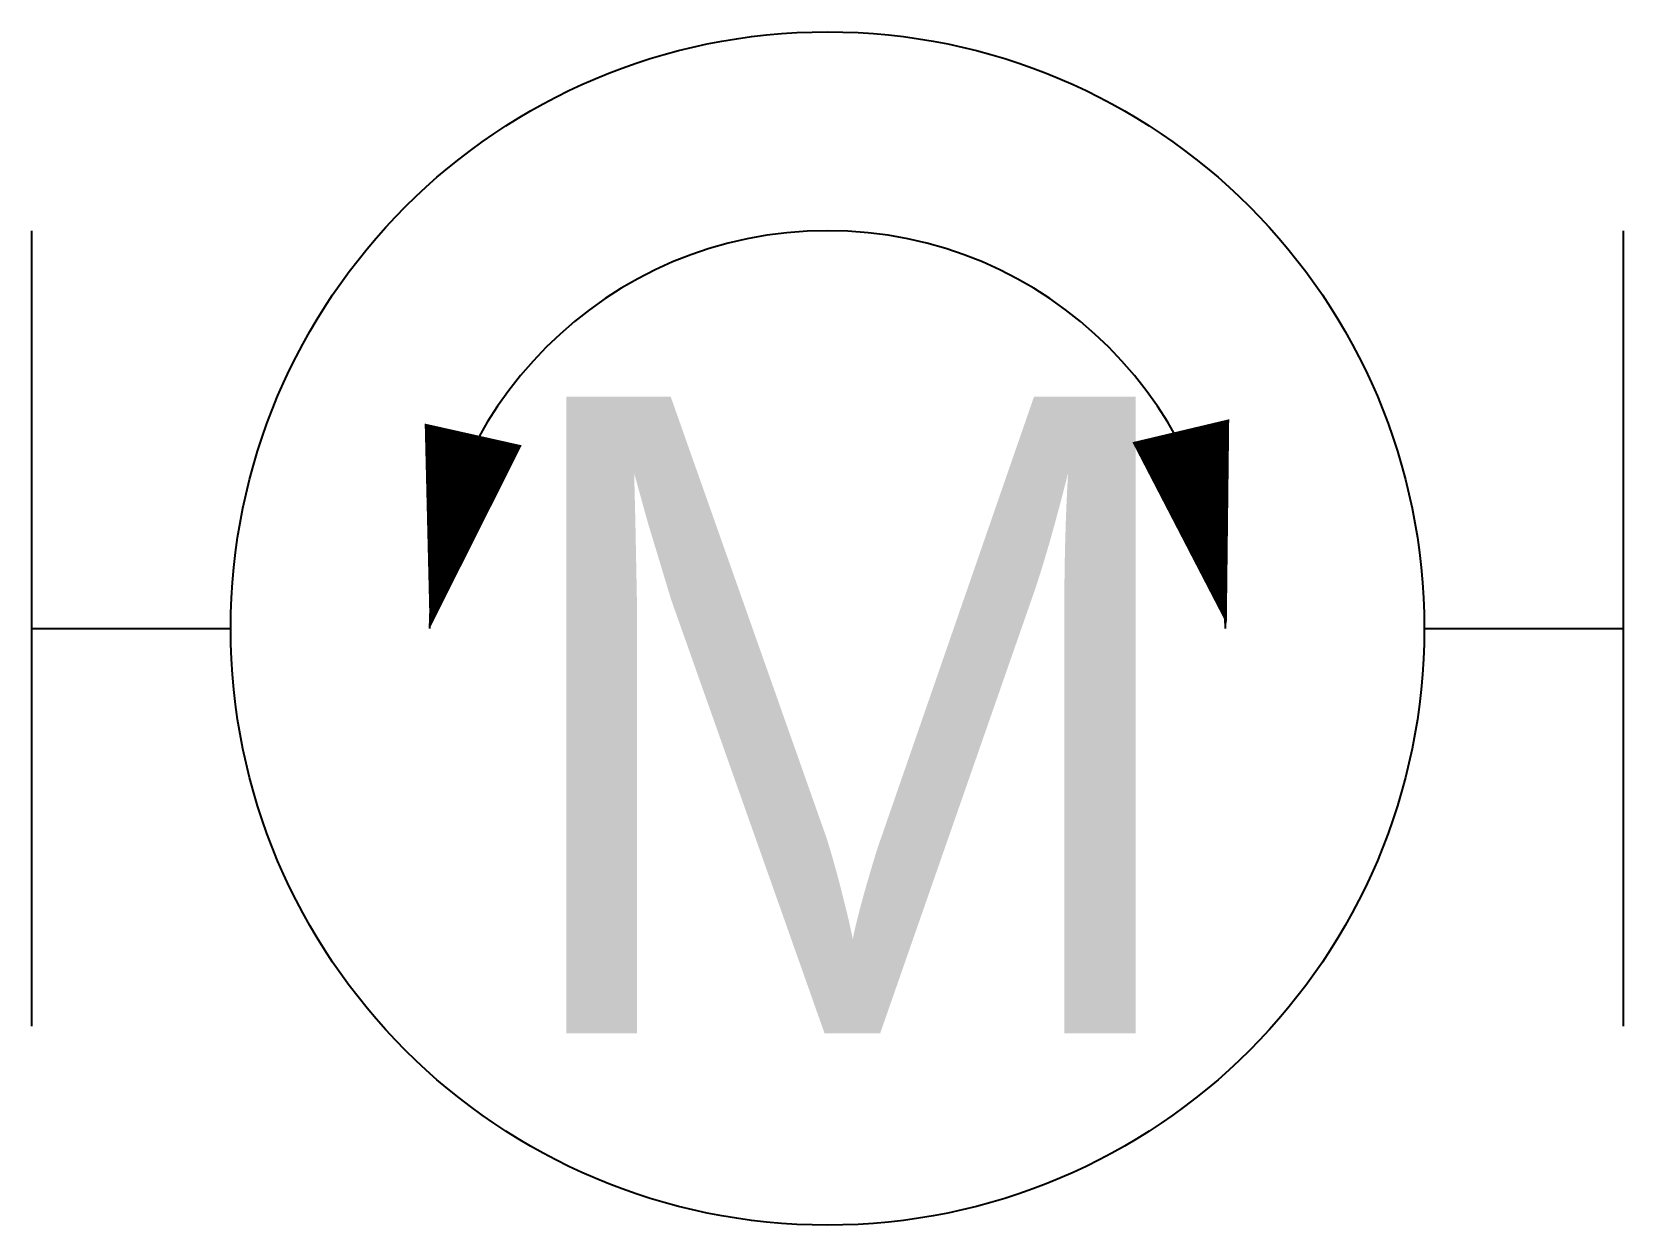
# Model space of a CAD drawing. Extents: x 0 to 0.25, y -0.094 to 0.094.
import ezdxf
from ezdxf.enums import TextEntityAlignment as Align

# ---------------------------------------------------------------- set-up
doc = ezdxf.new("R2010")
doc.units = 0
doc.layers.add('1', color=1, linetype='CONTINUOUS')
doc.layers.add('4', color=4, linetype='CONTINUOUS')

# ---------------------------------------------------------------- blocks, each defined once
blk = doc.blocks.new('PID268')
at = {"layer": '4', "color": 0}
blk.add_lwpolyline([(0, 0, 0, 0.0625, 0), (0, 0.125, 0.0625, 0.0625, 0)], format="xyseb", dxfattribs=at)

msp = doc.modelspace()

# ---------------------------------------------------------------- linework, layer by layer
at = {"layer": '1', "color": 0}
for points in [[(0, -0.0625), (0, 0.0625)], [(0.25, 0.0625), (0.25, -0.0625)], [(0, 0), (0.03125, 0)], [(0.21875, 0), (0.25, 0)]]:
    msp.add_lwpolyline(points, dxfattribs=at)
msp.add_circle((0.125, 0), 0.09375, dxfattribs=at)
at = {"layer": '4', "color": 0}
msp.add_arc((0.125, 0), 0.0625, 360, 180, dxfattribs=at)

# ---------------------------------------------------------------- block references
at = {"layer": '4', "color": 0, "xscale": 0.25, "yscale": 0.25, "zscale": 0.25}
for p, rotation in [((0.18773, 0.00067), 13.36388196368102), ((0.0625, 0), 347.3478440903311)]:
    msp.add_blockref('PID268', p, dxfattribs=dict(at, rotation=rotation))

# ---------------------------------------------------------------- texts
at = {"layer": '4', "color": 0}
msp.add_text('M', height=0.1, dxfattribs=at).set_placement((0.12871, -0.06359), align=Align.CENTER)

doc.saveas('drawing.dxf')
